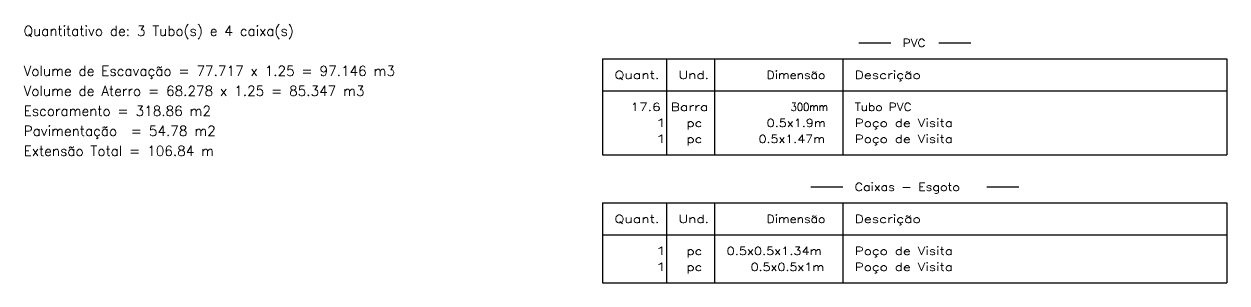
# Model space of a CAD drawing. Extents: x -44 to 14114764, y -20 to 289527804.
# Drawn here: x 359265.3 to 359415.5, y 7353116.5 to 7353148.9 of the extents above; entities that cross this region are included whole.
import ezdxf

# ---------------------------------------------------------------- set-up
doc = ezdxf.new("R2010")
doc.units = 0
for name, color, linetype in [('Heights', 7, 'Continuous'), ('LISTAGEM_LINHA', 7, 'Continuous'), ('LISTAGEM_TEXTO', 7, 'Continuous')]:
    doc.layers.add(name, color=color, linetype=linetype)
doc.styles.add('ROMANS', font='ROMANS.shx', dxfattribs={"height": 2})

msp = doc.modelspace()

# ---------------------------------------------------------------- linework, layer by layer
at = {"layer": 'LISTAGEM_LINHA'}
for p, q in [((359369.54, 7353146.501), (359373.54, 7353146.501)), ((359379.54, 7353146.501), (359383.54, 7353146.501)), ((359337.54, 7353144.501), (359415.54, 7353144.501)), ((359337.54, 7353144.501), (359337.54, 7353132.501)), ((359345.54, 7353144.501), (359345.54, 7353132.501)), ((359351.54, 7353144.501), (359351.54, 7353132.501)), ((359367.54, 7353144.501), (359367.54, 7353132.501)), ((359415.54, 7353144.501), (359415.54, 7353132.501)), ((359337.54, 7353140.501), (359415.54, 7353140.501)), ((359337.54, 7353132.501), (359415.54, 7353132.501)), ((359363.54, 7353128.501), (359367.54, 7353128.501)), ((359385.54, 7353128.501), (359389.54, 7353128.501)), ((359337.54, 7353126.501), (359415.54, 7353126.501)), ((359337.54, 7353126.501), (359337.54, 7353116.501)), ((359345.54, 7353126.501), (359345.54, 7353116.501)), ((359351.54, 7353126.501), (359351.54, 7353116.501)), ((359367.54, 7353126.501), (359367.54, 7353116.501)), ((359415.54, 7353126.501), (359415.54, 7353116.501)), ((359337.54, 7353122.501), (359415.54, 7353122.501)), ((359337.54, 7353116.501), (359415.54, 7353116.501))]:
    msp.add_line(p, q, dxfattribs=at)

# ---------------------------------------------------------------- texts
at = {"layer": 'Heights', "color": 7, "style": 'ROMANS'}
for s, p in [('Quantitativo de: 3 Tubo(s) e 4 caixa(s)', (359265.225, 7353147.383)), ('Volume de Escavação = 77.717 x 1.25 = 97.146 m3', (359265.225, 7353142.383)), ('Volume de Aterro = 68.278 x 1.25 = 85.347 m3', (359265.225, 7353139.883)), ('Escoramento = 318.86 m2', (359265.225, 7353137.383)), ('Pavimentação  = 54.78 m2', (359265.225, 7353134.883)), ('Extensão Total = 106.84 m', (359265.225, 7353132.383))]:
    msp.add_text(s, height=1.25, dxfattribs=at).set_placement(p)
at = {"layer": 'LISTAGEM_TEXTO', "style": 'ROMANS'}
for s, width, p in [('PVC', 1.105263, (359375.04, 7353146.001)), ('Quant.', 1.298969, (359339.04, 7353142.001)), ('Und.', 1.272727, (359347.04, 7353142.001)), ('Dimensão', 1.135135, (359358.04, 7353142.001)), ('Descrição', 1.277027, (359369.04, 7353142.001)), ('17.6', 1.253731, (359341.04, 7353138.001)), ('Barra', 1.296296, (359346.04, 7353138.001)), ('300mm', 0.905172, (359361.04, 7353138.001)), ('Tubo PVC', 1.112583, (359369.04, 7353138.001)), ('1', 1.909091, (359344.04, 7353136.001)), ('pc', 1.235294, (359348.04, 7353136.001)), ('0.5x1.9m', 1.174825, (359358.04, 7353136.001)), ('Poço de Visita', 1.25641, (359369.04, 7353136.001)), ('1', 1.909091, (359344.04, 7353134.001)), ('pc', 1.235294, (359348.04, 7353134.001)), ('0.5x1.47m', 1.159509, (359357.04, 7353134.001)), ('Poço de Visita', 1.25641, (359369.04, 7353134.001)), ('Caixas - Esgoto', 1.162362, (359369.04, 7353128.001)), ('Quant.', 1.298969, (359339.04, 7353124.001)), ('Und.', 1.272727, (359347.04, 7353124.001)), ('Dimensão', 1.135135, (359358.04, 7353124.001)), ('Descrição', 1.277027, (359369.04, 7353124.001)), ('Poço de Visita', 1.25641, (359369.04, 7353120.001)), ('1', 1.909091, (359344.04, 7353120.001)), ('pc', 1.235294, (359348.04, 7353120.001)), ('0.5x0.5x1.34m', 1.186957, (359353.04, 7353120.001)), ('1', 1.909091, (359344.04, 7353118.001)), ('pc', 1.235294, (359348.04, 7353118.001)), ('0.5x0.5x1m', 1.166667, (359356.04, 7353118.001)), ('Poço de Visita', 1.25641, (359369.04, 7353118.001))]:
    msp.add_text(s, height=1, dxfattribs=dict(at, width=width)).set_placement(p)

doc.saveas('drawing.dxf')
